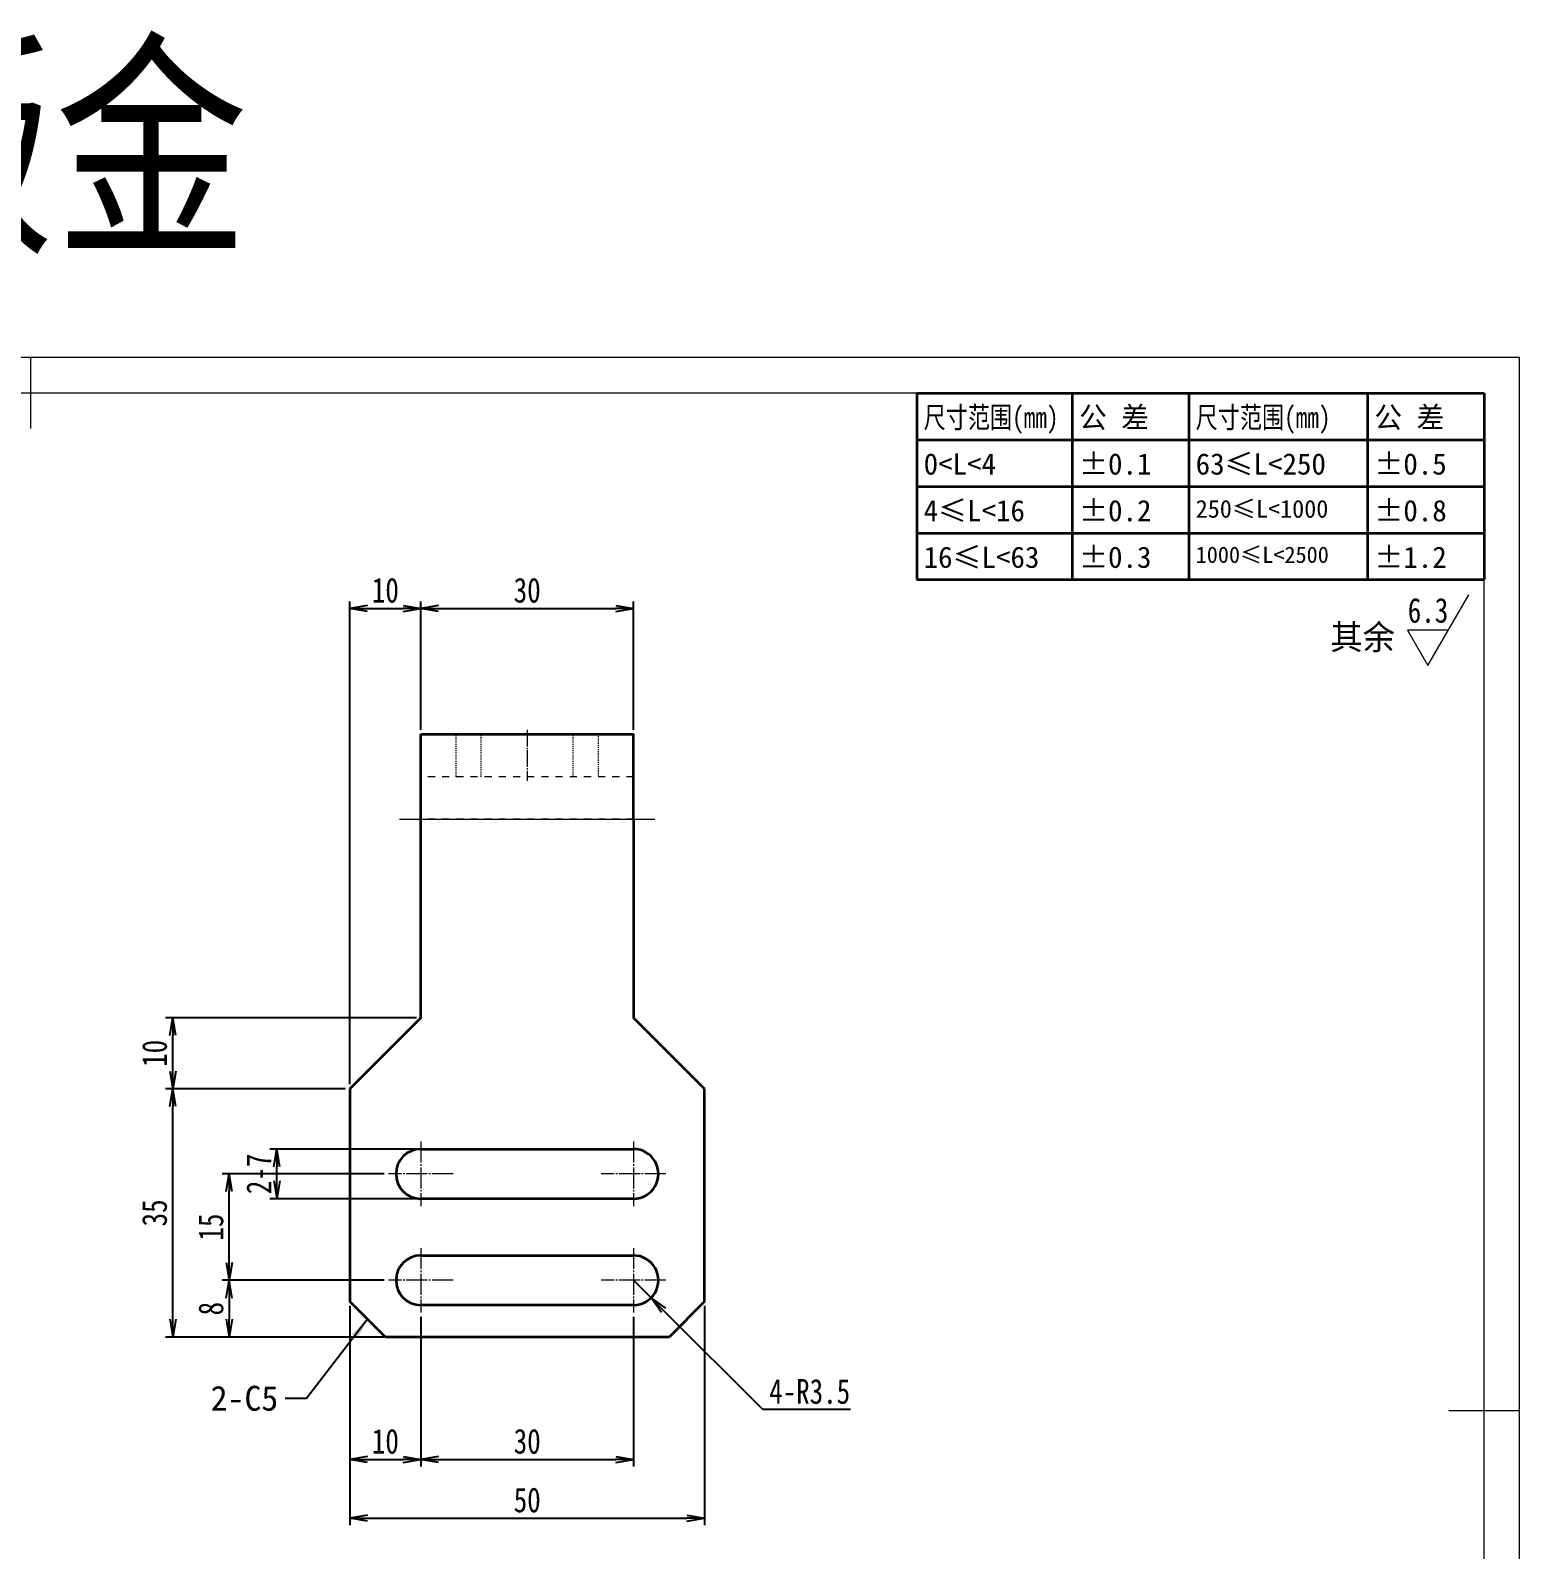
# Model space of a CAD drawing. Header units: millimetres. Extents: x -15766 to 80009, y -9701 to 15159.
# Drawn here: x -2774.3 to -2564.3, y 11263 to 11477.2 of the extents above; entities that cross this region are included whole.
import ezdxf
from ezdxf.enums import TextEntityAlignment as Align

# ---------------------------------------------------------------- set-up
doc = ezdxf.new("R2010")
doc.units = ezdxf.units.MM
doc.linetypes.add('CENTER-HOKUTO_1', pattern=[16, 13, -1, 1, -1])
doc.linetypes.add('HIDDEN-HOKUTO_1', pattern=[2, 1, -1])
doc.layers.get('DEFPOINTS').update_dxf_attribs({"lineweight": 18})
for name, color, linetype, lineweight in [('AM_7', 2, 'CENTER-HOKUTO_1', 18), ('AM_HID', 1, 'HIDDEN-HOKUTO_1', 18), ('AM_VIS', 7, 'Continuous', 18), ('CDRAFT0', 7, 'Continuous', 18), ('DIM', 253, 'Continuous', 20), ('title_frame', 7, 'Continuous', 18), ('word_dim', 9, 'Continuous', 18), ('尺寸线层', 3, 'Continuous', 18), ('粗实线层', 7, 'Continuous', 35), ('粗实线层_1', 7, 'Continuous', 15)]:
    doc.layers.add(name, color=color, linetype=linetype, lineweight=lineweight)
doc.styles.add('DIM', font='', dxfattribs={"width": 0.8})
doc.styles.get('DIM').set_extended_font_data('NSimSun')
doc.dimstyles.new('1-1', dxfattribs={"dimtxt": 3.5, "dimasz": 3, "dimexe": 1, "dimexo": 0, "dimgap": 1, "dimtad": 1, "dimdsep": 46, "dimtxsty": 'DIM', "dimblk": '_CAXARROW', "dimcen": 0, "dimdle": 6, "dimclrd": 256, "dimclre": 256, "dimclrt": 3, "dimazin": 2, "dimtfac": 0.707107, "dimtmove": 0, "dimatfit": 3, "dimfxl": 0, "dimfrac": 2, "dimtolj": 1, "dimarcsym": 0})
doc.dimstyles.new('1-1$0', dxfattribs={"dimtxt": 3.5, "dimasz": 2.5, "dimexe": 1, "dimexo": 0.625, "dimgap": 0.8, "dimtad": 1, "dimdsep": 46, "dimtxsty": 'DIM', "dimblk": 'OPEN', "dimcen": 0, "dimdle": 5, "dimclrd": 256, "dimclre": 256, "dimclrt": 3, "dimazin": 3, "dimtfac": 0.5, "dimtmove": 0, "dimatfit": 3, "dimldrblk": 'OPEN', "dimfxl": 0, "dimtolj": 1, "dimarcsym": 0})
doc.dimstyles.new('1-1$4', dxfattribs={"dimtxt": 3.5, "dimasz": 2.5, "dimexe": 1, "dimexo": 0.625, "dimgap": 0.8, "dimtad": 1, "dimtih": 1, "dimtoh": 1, "dimzin": 12, "dimdsep": 46, "dimtxsty": 'DIM', "dimblk": 'OPEN', "dimcen": 0, "dimdle": 5, "dimclrd": 256, "dimclre": 256, "dimclrt": 3, "dimazin": 3, "dimtfac": 0.5, "dimtmove": 0, "dimatfit": 3, "dimldrblk": 'OPEN', "dimfxl": 0, "dimtolj": 1, "dimarcsym": 0})

# ---------------------------------------------------------------- blocks, each defined once
blk = doc.blocks.new('*X3')
at = {"layer": 'CDRAFT0'}
for p, q in [((420, 297), (0, 297)), ((420, 0), (420, 297))]:
    blk.add_line(p, q, dxfattribs=at)
at = {"layer": '粗实线层_1'}
for p, q in [((210, 297), (210, 287)), ((415, 292), (25, 292)), ((415, 5), (415, 292)), ((420, 148.5), (410, 148.5))]:
    blk.add_line(p, q, dxfattribs=at)
blk = doc.blocks.new('自由公差_1')
at = {"layer": '粗实线层'}
for p, q in [((-80, 0), (0, 0)), ((-80, 0), (-80, -26.3)), ((-58.08, 0), (-58.08, -26.3)), ((-41.64, 0), (-41.64, -26.3)), ((-16.44, 0), (-16.44, -26.3)), ((0, 0), (0, -26.3)), ((-80, -6.58), (0, -6.58)), ((-80, -13.15), (0, -13.15)), ((-80, -19.73), (0, -19.73)), ((-80, -26.3), (0, -26.3))]:
    blk.add_line(p, q, dxfattribs=at)
at = {"layer": '尺寸线层', "linetype": 'Continuous', "attachment_point": 1, "line_spacing_factor": 0.9}
for s, insert, char_height, width in [('{\\W0.8;尺寸范围(mm)}', (-79.04, -1.92), 3, 22.6032), ('公 差', (-57.12, -1.92), 3, 22.6032), ('{\\W0.8;尺寸范围(mm)}', (-40.68, -1.92), 3, 22.6032), ('公 差', (-15.48, -1.92), 3, 22.6032), ('0<L<4', (-79.04, -8.49), 3, 22.6032), ('%%P0.1', (-57.12, -8.49), 3, 12.7119), ('63≤L<250', (-40.68, -8.49), 3, 22.6032), ('%%P0.5', (-15.48, -8.49), 3, 12.5771), ('4≤L<16', (-79.04, -15.07), 3, 22.6032), ('%%P0.2', (-57.12, -15.07), 3, 12.4769), ('250≤L<1000', (-40.68, -15.07), 2.5, 22.6032), ('%%P0.8', (-15.48, -15.07), 3, 13.0759), ('16≤L<63', (-79.04, -21.64), 3, 22.6032), ('%%P0.3', (-57.12, -21.64), 3, 12.7119), ('%%P1.2', (-15.48, -21.64), 3, 12.8764), ('1000≤L<2500', (-40.68, -21.64), 2.3, 22.6032)]:
    blk.add_mtext(s, dxfattribs=dict(at, insert=insert, char_height=char_height, width=width))
blk = doc.blocks.new('_OPEN')
at = {"color": 0, "linetype": 'ByBlock', "lineweight": -2}
for p, q in [((-1, 0.166667), (0, 0)), ((-1, -0.166667), (0, 0)), ((0, 0), (-1, 0))]:
    blk.add_line(p, q, dxfattribs=at)
blk = doc.blocks.new('*D200')
at = {"layer": 'DEFPOINTS', "color": 0, "transparency": 16777216}
for p in [(-2754.27, 11328.02), (-2729.29, 11328.02), (-2724.29, 11293.02)]:
    blk.add_point(p, dxfattribs=at)
at = {"layer": 'DIM', "linetype": 'Continuous', "lineweight": -2, "transparency": 16777216}
for p, q in [((-2729.91, 11328.02), (-2755.27, 11328.02)), ((-2754.27, 11295.52), (-2754.27, 11325.52)), ((-2724.91, 11293.02), (-2755.27, 11293.02))]:
    blk.add_line(p, q, dxfattribs=at)
at = {"layer": 'DIM', "lineweight": -2, "transparency": 16777216, "xscale": 2.5, "yscale": 2.5, "zscale": 2.5}
for p, rotation in [((-2754.27, 11328.02), 90), ((-2754.27, 11293.02), 270)]:
    blk.add_blockref('_OPEN', p, dxfattribs=dict(at, rotation=rotation))
at = {"layer": 'DIM', "color": 3, "transparency": 16777216, "insert": (-2756.82, 11310.52), "char_height": 3.5, "attachment_point": 5, "rotation": 90, "style": 'DIM'}
blk.add_mtext('\\A1;35', dxfattribs=at)
blk = doc.blocks.new('*D201')
at = {"layer": 'DEFPOINTS', "color": 0, "transparency": 16777216}
for p in [(-2754.27, 11338.02), (-2719.29, 11338.02), (-2729.29, 11328.02)]:
    blk.add_point(p, dxfattribs=at)
at = {"layer": 'DIM', "linetype": 'Continuous', "lineweight": -2, "transparency": 16777216}
for p, q in [((-2719.91, 11338.02), (-2755.27, 11338.02)), ((-2754.27, 11330.52), (-2754.27, 11335.52)), ((-2729.91, 11328.02), (-2755.27, 11328.02))]:
    blk.add_line(p, q, dxfattribs=at)
at = {"layer": 'DIM', "lineweight": -2, "transparency": 16777216, "xscale": 2.5, "yscale": 2.5, "zscale": 2.5}
for p, rotation in [((-2754.27, 11338.02), 90), ((-2754.27, 11328.02), 270)]:
    blk.add_blockref('_OPEN', p, dxfattribs=dict(at, rotation=rotation))
at = {"layer": 'DIM', "color": 3, "transparency": 16777216, "insert": (-2756.82, 11333.02), "char_height": 3.5, "attachment_point": 5, "rotation": 90, "style": 'DIM'}
blk.add_mtext('\\A1;10', dxfattribs=at)
blk = doc.blocks.new('*D202')
at = {"layer": 'DEFPOINTS', "color": 0, "transparency": 16777216}
for p in [(-2729.29, 11298.02), (-2679.29, 11298.02), (-2679.29, 11267.48)]:
    blk.add_point(p, dxfattribs=at)
at = {"layer": 'DIM', "linetype": 'Continuous', "lineweight": -2, "transparency": 16777216}
for p, q in [((-2729.29, 11297.4), (-2729.29, 11266.48)), ((-2679.29, 11297.4), (-2679.29, 11266.48)), ((-2726.79, 11267.48), (-2681.79, 11267.48))]:
    blk.add_line(p, q, dxfattribs=at)
at = {"layer": 'DIM', "lineweight": -2, "transparency": 16777216, "xscale": 2.5, "yscale": 2.5, "zscale": 2.5, "rotation": 180}
blk.add_blockref('_OPEN', (-2729.29, 11267.48), dxfattribs=at)
at = {"layer": 'DIM', "lineweight": -2, "transparency": 16777216, "xscale": 2.5, "yscale": 2.5, "zscale": 2.5}
blk.add_blockref('_OPEN', (-2679.29, 11267.48), dxfattribs=at)
at = {"layer": 'DIM', "color": 3, "transparency": 16777216, "insert": (-2704.29, 11270.03), "char_height": 3.5, "attachment_point": 5, "style": 'DIM'}
blk.add_mtext('\\A1;50', dxfattribs=at)
blk = doc.blocks.new('*D203')
at = {"layer": 'DEFPOINTS', "color": 0, "transparency": 16777216}
for p in [(-2719.29, 11395.74), (-2719.29, 11378.02), (-2729.29, 11328.02)]:
    blk.add_point(p, dxfattribs=at)
at = {"layer": 'DIM', "linetype": 'Continuous', "lineweight": -2, "transparency": 16777216}
for p, q in [((-2729.29, 11328.65), (-2729.29, 11396.74)), ((-2726.79, 11395.74), (-2721.79, 11395.74)), ((-2719.29, 11378.65), (-2719.29, 11396.74))]:
    blk.add_line(p, q, dxfattribs=at)
at = {"layer": 'DIM', "lineweight": -2, "transparency": 16777216, "xscale": 2.5, "yscale": 2.5, "zscale": 2.5, "rotation": 180}
blk.add_blockref('_OPEN', (-2729.29, 11395.74), dxfattribs=at)
at = {"layer": 'DIM', "lineweight": -2, "transparency": 16777216, "xscale": 2.5, "yscale": 2.5, "zscale": 2.5}
blk.add_blockref('_OPEN', (-2719.29, 11395.74), dxfattribs=at)
at = {"layer": 'DIM', "color": 3, "transparency": 16777216, "insert": (-2724.29, 11398.29), "char_height": 3.5, "attachment_point": 5, "style": 'DIM'}
blk.add_mtext('\\A1;10', dxfattribs=at)
blk = doc.blocks.new('*D204')
at = {"layer": 'DEFPOINTS', "color": 0, "transparency": 16777216}
for p in [(-2689.29, 11395.74), (-2719.29, 11378.02), (-2689.29, 11378.02)]:
    blk.add_point(p, dxfattribs=at)
at = {"layer": 'DIM', "linetype": 'Continuous', "lineweight": -2, "transparency": 16777216}
for p, q in [((-2719.29, 11378.65), (-2719.29, 11396.74)), ((-2716.79, 11395.74), (-2691.79, 11395.74)), ((-2689.29, 11378.65), (-2689.29, 11396.74))]:
    blk.add_line(p, q, dxfattribs=at)
at = {"layer": 'DIM', "lineweight": -2, "transparency": 16777216, "xscale": 2.5, "yscale": 2.5, "zscale": 2.5, "rotation": 180}
blk.add_blockref('_OPEN', (-2719.29, 11395.74), dxfattribs=at)
at = {"layer": 'DIM', "lineweight": -2, "transparency": 16777216, "xscale": 2.5, "yscale": 2.5, "zscale": 2.5}
blk.add_blockref('_OPEN', (-2689.29, 11395.74), dxfattribs=at)
at = {"layer": 'DIM', "color": 3, "transparency": 16777216, "insert": (-2704.29, 11398.29), "char_height": 3.5, "attachment_point": 5, "style": 'DIM'}
blk.add_mtext('\\A1;30', dxfattribs=at)
blk = doc.blocks.new('*D205')
at = {"layer": 'DEFPOINTS', "color": 0, "transparency": 16777216}
for p in [(-2723.84, 11301.02), (-2746.32, 11293.02), (-2723.84, 11293.02)]:
    blk.add_point(p, dxfattribs=at)
at = {"layer": 'DIM', "linetype": 'Continuous', "lineweight": -2, "transparency": 16777216}
for p, q in [((-2724.46, 11301.02), (-2747.32, 11301.02)), ((-2746.32, 11298.52), (-2746.32, 11295.52)), ((-2724.46, 11293.02), (-2747.32, 11293.02))]:
    blk.add_line(p, q, dxfattribs=at)
at = {"layer": 'DIM', "lineweight": -2, "transparency": 16777216, "xscale": 2.5, "yscale": 2.5, "zscale": 2.5}
for p, rotation in [((-2746.32, 11301.02), 90), ((-2746.32, 11293.02), 270)]:
    blk.add_blockref('_OPEN', p, dxfattribs=dict(at, rotation=rotation))
at = {"layer": 'DIM', "color": 3, "transparency": 16777216, "insert": (-2748.87, 11297.02), "char_height": 3.5, "attachment_point": 5, "rotation": 90, "style": 'DIM'}
blk.add_mtext('\\A1;8', dxfattribs=at)
blk = doc.blocks.new('*D206')
at = {"layer": 'DEFPOINTS', "color": 0, "transparency": 16777216}
for p in [(-2746.32, 11316.02), (-2723.84, 11316.02), (-2723.84, 11301.02)]:
    blk.add_point(p, dxfattribs=at)
at = {"layer": 'DIM', "linetype": 'Continuous', "lineweight": -2, "transparency": 16777216}
for p, q in [((-2724.46, 11316.02), (-2747.32, 11316.02)), ((-2746.32, 11303.52), (-2746.32, 11313.52)), ((-2724.46, 11301.02), (-2747.32, 11301.02))]:
    blk.add_line(p, q, dxfattribs=at)
at = {"layer": 'DIM', "lineweight": -2, "transparency": 16777216, "xscale": 2.5, "yscale": 2.5, "zscale": 2.5}
for p, rotation in [((-2746.32, 11316.02), 90), ((-2746.32, 11301.02), 270)]:
    blk.add_blockref('_OPEN', p, dxfattribs=dict(at, rotation=rotation))
at = {"layer": 'DIM', "color": 3, "transparency": 16777216, "insert": (-2748.87, 11308.52), "char_height": 3.5, "attachment_point": 5, "rotation": 90, "style": 'DIM'}
blk.add_mtext('\\A1;15', dxfattribs=at)
blk = doc.blocks.new('*D207')
at = {"layer": 'DEFPOINTS', "color": 0, "transparency": 16777216}
for p in [(-2729.29, 11298.02), (-2719.29, 11296.47), (-2719.29, 11275.75)]:
    blk.add_point(p, dxfattribs=at)
at = {"layer": 'DIM', "linetype": 'Continuous', "lineweight": -2, "transparency": 16777216}
for p, q in [((-2729.29, 11297.4), (-2729.29, 11274.75)), ((-2719.29, 11295.85), (-2719.29, 11274.75)), ((-2726.79, 11275.75), (-2721.79, 11275.75))]:
    blk.add_line(p, q, dxfattribs=at)
at = {"layer": 'DIM', "lineweight": -2, "transparency": 16777216, "xscale": 2.5, "yscale": 2.5, "zscale": 2.5, "rotation": 180}
blk.add_blockref('_OPEN', (-2729.29, 11275.75), dxfattribs=at)
at = {"layer": 'DIM', "lineweight": -2, "transparency": 16777216, "xscale": 2.5, "yscale": 2.5, "zscale": 2.5}
blk.add_blockref('_OPEN', (-2719.29, 11275.75), dxfattribs=at)
at = {"layer": 'DIM', "color": 3, "transparency": 16777216, "insert": (-2724.29, 11278.3), "char_height": 3.5, "attachment_point": 5, "style": 'DIM'}
blk.add_mtext('\\A1;10', dxfattribs=at)
blk = doc.blocks.new('*D208')
at = {"layer": 'DEFPOINTS', "color": 0, "transparency": 16777216}
for p in [(-2719.29, 11296.47), (-2689.29, 11296.47), (-2689.29, 11275.75)]:
    blk.add_point(p, dxfattribs=at)
at = {"layer": 'DIM', "linetype": 'Continuous', "lineweight": -2, "transparency": 16777216}
for p, q in [((-2719.29, 11295.85), (-2719.29, 11274.75)), ((-2689.29, 11295.85), (-2689.29, 11274.75)), ((-2716.79, 11275.75), (-2691.79, 11275.75))]:
    blk.add_line(p, q, dxfattribs=at)
at = {"layer": 'DIM', "lineweight": -2, "transparency": 16777216, "xscale": 2.5, "yscale": 2.5, "zscale": 2.5, "rotation": 180}
blk.add_blockref('_OPEN', (-2719.29, 11275.75), dxfattribs=at)
at = {"layer": 'DIM', "lineweight": -2, "transparency": 16777216, "xscale": 2.5, "yscale": 2.5, "zscale": 2.5}
blk.add_blockref('_OPEN', (-2689.29, 11275.75), dxfattribs=at)
at = {"layer": 'DIM', "color": 3, "transparency": 16777216, "insert": (-2704.29, 11278.3), "char_height": 3.5, "attachment_point": 5, "style": 'DIM'}
blk.add_mtext('\\A1;30', dxfattribs=at)
blk = doc.blocks.new('_CAXARROW')
blk.add_hatch(color=0).paths.add_polyline_path([(0, 0), (-1, 0.125), (-1, -0.125)], flags=0)
blk = doc.blocks.new('*D209')
at = {"layer": 'DEFPOINTS', "color": 0, "transparency": 16777216}
for p in [(-2689.29, 11301.02), (-2686.82, 11298.55)]:
    blk.add_point(p, dxfattribs=at)
at = {"layer": 'DIM', "linetype": 'Continuous', "lineweight": -2, "transparency": 16777216}
for p, q in [((-2689.29, 11301.02), (-2686.82, 11298.55)), ((-2671.07, 11282.78), (-2685.05, 11296.78)), ((-2658.68, 11282.78), (-2671.07, 11282.78))]:
    blk.add_line(p, q, dxfattribs=at)
at = {"layer": 'DIM', "lineweight": -2, "transparency": 16777216, "xscale": 2.5, "yscale": 2.5, "zscale": 2.5, "rotation": 134.9567014049992}
blk.add_blockref('_OPEN', (-2686.82, 11298.55), dxfattribs=at)
at = {"layer": 'DIM', "color": 3, "transparency": 16777216, "insert": (-2664.46, 11285.33), "char_height": 3.5, "attachment_point": 5, "style": 'DIM'}
blk.add_mtext('\\A1;4-R3.5', dxfattribs=at)
blk = doc.blocks.new('*D533')
at = {"layer": 'DEFPOINTS', "color": 0, "transparency": 16777216}
for p in [(-2739.59, 11319.52), (-2719.29, 11319.52), (-2719.29, 11312.52)]:
    blk.add_point(p, dxfattribs=at)
at = {"layer": 'word_dim', "linetype": 'Continuous', "lineweight": -2, "transparency": 16777216}
for p, q in [((-2719.91, 11319.52), (-2740.59, 11319.52)), ((-2739.59, 11315.02), (-2739.59, 11317.02)), ((-2719.91, 11312.52), (-2740.59, 11312.52))]:
    blk.add_line(p, q, dxfattribs=at)
at = {"layer": 'word_dim', "lineweight": -2, "transparency": 16777216, "xscale": 2.5, "yscale": 2.5, "zscale": 2.5}
for p, rotation in [((-2739.59, 11319.52), 90), ((-2739.59, 11312.52), 270)]:
    blk.add_blockref('_OPEN', p, dxfattribs=dict(at, rotation=rotation))
at = {"layer": 'word_dim', "color": 3, "transparency": 16777216, "insert": (-2742.14, 11316.02), "char_height": 3.5, "attachment_point": 5, "rotation": 90, "style": 'DIM'}
blk.add_mtext('\\A1;2-7', dxfattribs=at)

msp = doc.modelspace()

# ---------------------------------------------------------------- linework, layer by layer
at = {"color": 7, "lineweight": 13}
msp.add_line((-2719.28809, 11366.02229), (-2689.28809, 11366.02229), dxfattribs=at)
at = {"layer": 'AM_7', "color": 2, "lineweight": 13, "ltscale": 0.180017}
msp.add_line((-2704.28809, 11378.62239), (-2704.28809, 11371.4217), dxfattribs=at)
at = {"layer": 'AM_7', "color": 2, "lineweight": 13}
msp.add_line((-2722.28857, 11366.02229), (-2686.28809, 11366.02229), dxfattribs=at)
at = {"layer": 'AM_7', "color": 2, "lineweight": 13, "ltscale": 0.227502}
for p, q in [((-2719.28809, 11320.57234), (-2719.28809, 11311.47224)), ((-2689.28809, 11320.57234), (-2689.28809, 11311.47224)), ((-2719.28809, 11305.57234), (-2719.28809, 11296.47224)), ((-2689.28809, 11305.57234), (-2689.28809, 11296.47224))]:
    msp.add_line(p, q, dxfattribs=at)
at = {"layer": 'AM_7', "color": 2, "lineweight": 13, "ltscale": 0.22749}
for p, q in [((-2714.73828, 11316.02229), (-2723.83789, 11316.02229)), ((-2684.73828, 11316.02229), (-2693.83789, 11316.02229)), ((-2714.73828, 11301.02229), (-2723.83789, 11301.02229)), ((-2684.73828, 11301.02229), (-2693.83789, 11301.02229))]:
    msp.add_line(p, q, dxfattribs=at)
at = {"layer": 'AM_HID', "color": 1, "lineweight": 13, "ltscale": 0.15}
for p, q in [((-2714.28809, 11372.02229), (-2714.28809, 11378.02229)), ((-2710.78809, 11372.02229), (-2710.78809, 11378.02229)), ((-2697.78809, 11372.02229), (-2697.78809, 11378.02229)), ((-2694.28809, 11378.02229), (-2694.28809, 11372.02229))]:
    msp.add_line(p, q, dxfattribs=at)
at = {"layer": 'AM_HID', "color": 1, "lineweight": 13}
for p, q in [((-2689.28809, 11372.02229), (-2719.28809, 11372.02229)), ((-2689.28809, 11366.02229), (-2719.28809, 11366.02229))]:
    msp.add_line(p, q, dxfattribs=at)
at = {"layer": 'AM_VIS', "color": 0, "lineweight": 35}
for p, q in [((-2719.28809, 11378.02229), (-2689.28809, 11378.02229)), ((-2719.28809, 11338.02229), (-2719.28809, 11366.02229)), ((-2689.28809, 11366.02229), (-2689.28809, 11338.02229)), ((-2729.28809, 11328.02229), (-2729.28809, 11298.02229)), ((-2679.28809, 11298.02229), (-2679.28809, 11328.02229)), ((-2719.28809, 11319.52229), (-2689.28809, 11319.52229)), ((-2689.28809, 11312.52229), (-2719.28809, 11312.52229)), ((-2719.28809, 11304.52229), (-2689.28809, 11304.52229)), ((-2689.28809, 11297.52229), (-2719.28809, 11297.52229)), ((-2684.28809, 11293.02229), (-2724.28809, 11293.02229))]:
    msp.add_line(p, q, dxfattribs=at)
at = {"layer": 'AM_VIS', "color": 0, "lineweight": 35, "ltscale": 0.3}
for p, q in [((-2719.28809, 11366.02229), (-2719.28809, 11378.02229)), ((-2689.28809, 11366.02229), (-2689.28809, 11378.02229))]:
    msp.add_line(p, q, dxfattribs=at)
at = {"layer": 'AM_VIS', "color": 0, "lineweight": 35, "ltscale": 0.353553}
for p, q in [((-2719.28809, 11338.02229), (-2729.28809, 11328.02229)), ((-2679.28809, 11328.02229), (-2689.28809, 11338.02229))]:
    msp.add_line(p, q, dxfattribs=at)
at = {"layer": 'AM_VIS', "color": 0, "lineweight": 35, "ltscale": 0.176777}
for p, q in [((-2724.28809, 11293.02229), (-2729.28809, 11298.02229)), ((-2679.28809, 11298.02229), (-2684.28809, 11293.02229))]:
    msp.add_line(p, q, dxfattribs=at)
at = {"layer": 'AM_VIS', "color": 0, "lineweight": 35}
for centre, start, end in [((-2719.28809, 11316.02229), 90.0000025, 269.9999975), ((-2689.28809, 11316.02229), 269.9999975, 90.0000025), ((-2719.28809, 11301.02229), 90.0000025, 269.9999975), ((-2689.28809, 11301.02229), 269.9999975, 90.0000025)]:
    msp.add_arc(centre, 3.5, start, end, dxfattribs=at)
at = {"layer": 'DIM'}
for p, q in [((-2577.29076, 11387.67681), (-2571.51725, 11397.67681)), ((-2574.404, 11392.67681), (-2580.17751, 11392.67681)), ((-2580.17751, 11392.67681), (-2577.29076, 11387.67681))]:
    msp.add_line(p, q, dxfattribs=at)

# ---------------------------------------------------------------- block references
at = {"layer": 'title_frame'}
for name, p in [('*X3', (-2984.34587, 11134.10436)), ('自由公差_1', (-2569.34587, 11426.10436))]:
    msp.add_blockref(name, p, dxfattribs=at)

# ---------------------------------------------------------------- texts
at = {"layer": 'DIM', "insert": (-2798.18708, 11473.28948), "char_height": 25, "width": 104.980501, "attachment_point": 1, "style": 'DIM'}
msp.add_mtext('{\\C3;钣金}', dxfattribs=at)
at = {"layer": 'DIM', "color": 3, "insert": (-2739.39951, 11282.58321), "char_height": 3.5, "attachment_point": 9}
msp.add_mtext('\\A1;2-C5', dxfattribs=at)
at = {"layer": 'DIM', "color": 2, "style": 'DIM', "width": 0.8}
msp.add_attdef('6.3', text='0.0', height=3.5, dxfattribs=at).set_placement((-2574.404, 11392.67681), align=Align.BOTTOM_RIGHT)
at = {"layer": 'word_dim', "linetype": 'Continuous', "insert": (-2591.03072, 11393.44267), "char_height": 3.5, "width": 10.860604, "attachment_point": 1}
msp.add_mtext('{\\C3;其余}', dxfattribs=at)

# ---------------------------------------------------------------- dimensions: what is measured, and where the dimension line sits
at = {"layer": 'DIM'}
for base, p1, p2, picture, middle in [((-2719.28809, 11395.74037), (-2729.28809, 11328.02229), (-2719.28809, 11378.02229), '*D203', (-2724.28809, 11398.29037)), ((-2689.28809, 11395.74037), (-2719.28809, 11378.02229), (-2689.28809, 11378.02229), '*D204', (-2704.28809, 11398.29037)), ((-2679.28809, 11267.4801), (-2729.28809, 11298.02229), (-2679.28809, 11298.02229), '*D202', (-2704.28809, 11270.0301)), ((-2719.28809, 11275.75379), (-2729.28809, 11298.02229), (-2719.28809, 11296.47224), '*D207', (-2724.28809, 11278.30379)), ((-2689.28809, 11275.75379), (-2719.28809, 11296.47224), (-2689.28809, 11296.47224), '*D208', (-2704.28809, 11278.30379))]:
    dim = msp.add_linear_dim(base=base, p1=p1, p2=p2, dimstyle='1-1$0', dxfattribs=at)
    dim.commit()
    dim.dimension.update_dxf_attribs({"geometry": picture, "text_midpoint": middle})
for base, p1, p2, picture, middle in [((-2754.26526, 11338.02229), (-2729.28809, 11328.02229), (-2719.28809, 11338.02229), '*D201', (-2756.81526, 11333.02229)), ((-2754.26526, 11328.02229), (-2724.28809, 11293.02229), (-2729.28809, 11328.02229), '*D200', (-2756.81526, 11310.52229)), ((-2746.32273, 11316.02229), (-2723.83789, 11301.02229), (-2723.83789, 11316.02229), '*D206', (-2748.87273, 11308.52229)), ((-2746.32273, 11293.02229), (-2723.83789, 11301.02229), (-2723.83789, 11293.02229), '*D205', (-2748.87273, 11297.02229))]:
    dim = msp.add_linear_dim(base=base, p1=p1, p2=p2, angle=90, dimstyle='1-1$0', dxfattribs=at)
    dim.commit()
    dim.dimension.update_dxf_attribs({"geometry": picture, "text_midpoint": middle})
dim = msp.add_radius_dim(center=(-2689.28809, 11301.02229), mpoint=(-2686.81508, 11298.54554), text='4-<>', dimstyle='1-1$4', dxfattribs=at)
dim.commit()
dim.dimension.update_dxf_attribs({"geometry": '*D209', "text_midpoint": (-2664.46216, 11282.77999), "dimtype": 164})
at = {"layer": 'word_dim'}
dim = msp.add_linear_dim(base=(-2739.58702, 11319.52229), p1=(-2719.28809, 11312.52229), p2=(-2719.28809, 11319.52229), angle=90, text='2-<>', dimstyle='1-1$0', dxfattribs=at)
dim.commit()
dim.dimension.update_dxf_attribs({"geometry": '*D533', "text_midpoint": (-2739.58702, 11316.02229), "dimtype": 160})

# ---------------------------------------------------------------- leaders
at = {"layer": 'DIM', "annotation_type": 0, "has_hookline": 1, "hookline_direction": 1, "text_width": 12.83333}
msp.add_leader([(-2726.78809, 11295.52229), (-2735.39951, 11284.33321), (-2738.39951, 11284.33321)], dimstyle='1-1', override={"dimgap": 1, "dimtad": 0}, dxfattribs=at)

doc.saveas('drawing.dxf')
